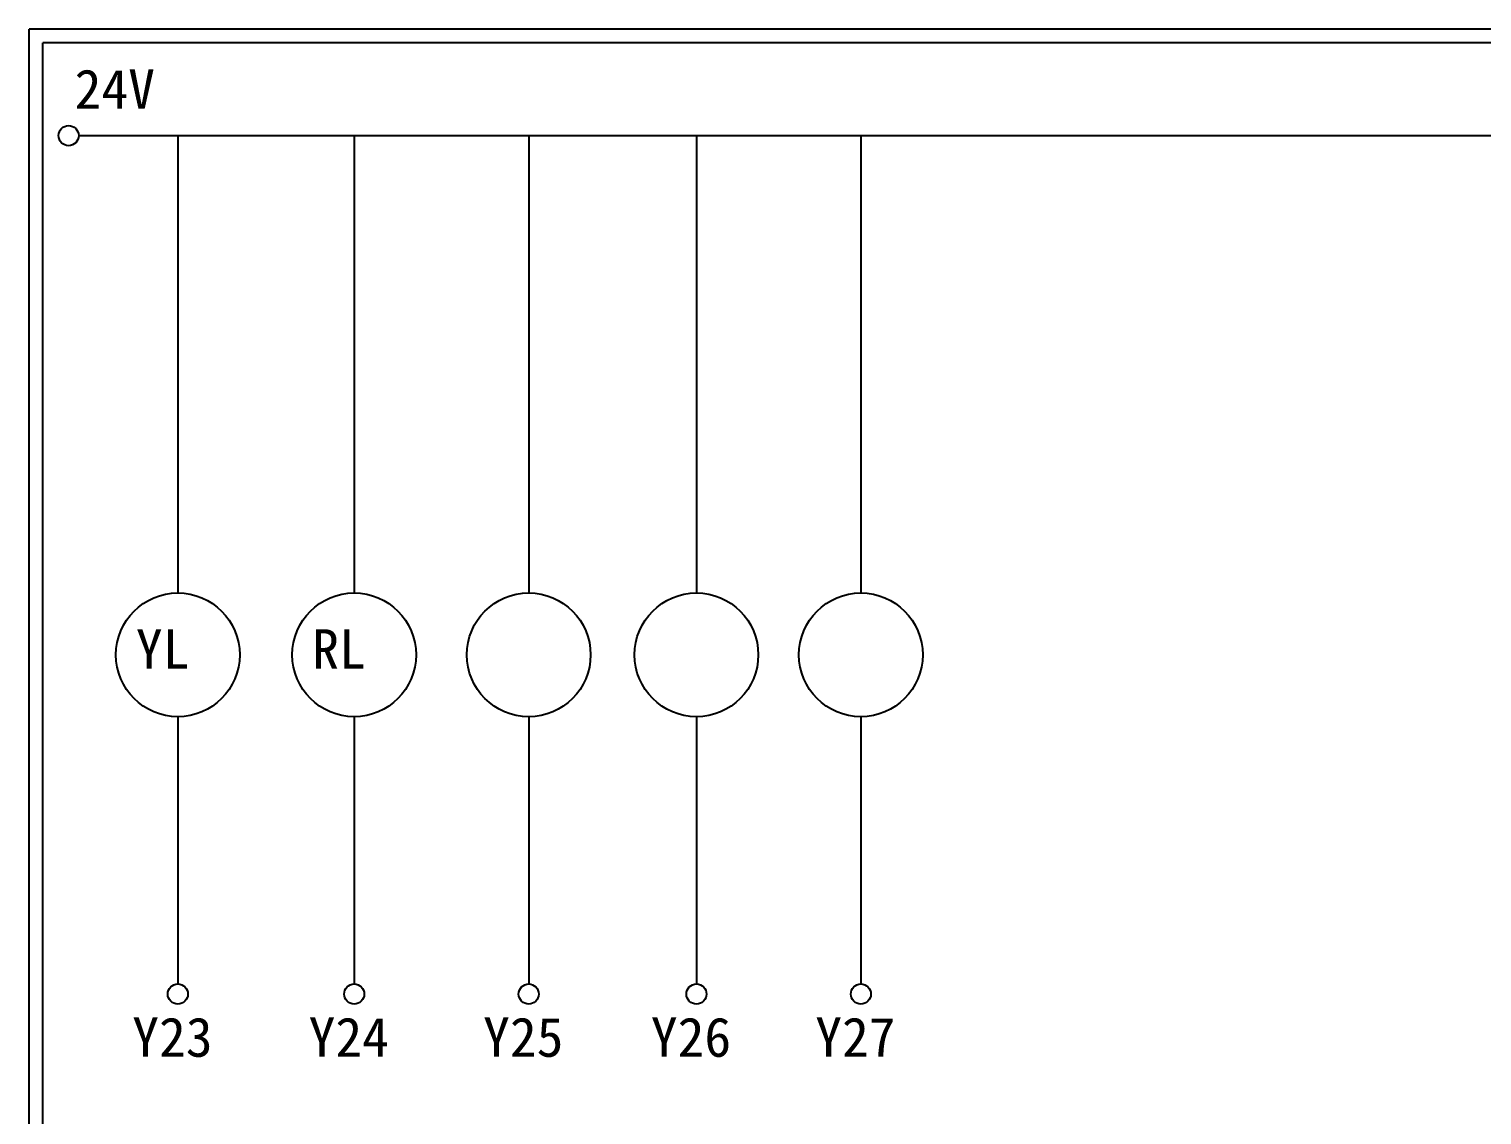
# Model space of a CAD drawing. Extents: x 926 to 1213, y 3 to 207.
# Drawn here: x 925.7 to 1058.6, y 107.6 to 207 of the extents above; entities that cross this region are included whole.
import ezdxf

# ---------------------------------------------------------------- set-up
doc = ezdxf.new("R2010")
doc.units = 0
doc.layers.add('圖框層', color=7, linetype='CONTINUOUS')
doc.layers.add('標尺寸層', color=3, linetype='CONTINUOUS')
doc.styles.add('STSL', font='KAIU.TTF')

msp = doc.modelspace()

# ---------------------------------------------------------------- linework, layer by layer
at = {"layer": '圖框層', "color": 7}
for p, q in [((1212.74, 206.97), (925.74, 206.97)), ((925.74, 3), (925.74, 206.97)), ((1211.49, 205.72), (926.99, 205.72)), ((926.99, 4.25), (926.99, 205.72))]:
    msp.add_line(p, q, dxfattribs=at)
at = {"layer": '標尺寸層', "color": 7}
for p, q in [((930.28, 197.22), (1207.88, 197.22)), ((939.35, 197.22), (939.35, 155.39)), ((955.48, 197.22), (955.48, 155.39)), ((971.44, 197.22), (971.44, 155.39)), ((986.78, 197.22), (986.78, 155.39)), ((1001.82, 197.22), (1001.82, 155.39)), ((939.35, 144.07), (939.35, 119.62)), ((955.48, 144.07), (955.48, 119.62)), ((971.44, 144.07), (971.44, 119.62)), ((986.78, 144.07), (986.78, 119.62)), ((1001.82, 144.07), (1001.82, 119.62))]:
    msp.add_line(p, q, dxfattribs=at)
for centre, radius in [((929.36, 197.22), 0.92), ((939.35, 149.73), 5.66), ((955.48, 149.73), 5.66), ((971.44, 149.73), 5.66), ((986.78, 149.73), 5.66), ((1001.82, 149.73), 5.66), ((939.35, 118.7), 0.92), ((955.48, 118.7), 0.92), ((971.44, 118.7), 0.92), ((986.78, 118.7), 0.92), ((1001.82, 118.7), 0.92)]:
    msp.add_circle(centre, radius, dxfattribs=at)

# ---------------------------------------------------------------- texts
at = {"layer": '圖框層', "color": 4, "style": 'STSL'}
for s, p in [('24V', (929.91, 199.68)), ('YL', (935.51, 148.47)), ('RL', (951.64, 148.47)), ('Y23', (935.18, 112.96)), ('Y24', (951.31, 112.96)), ('Y25', (967.27, 112.96)), ('Y26', (982.61, 112.96)), ('Y27', (997.65, 112.96))]:
    msp.add_text(s, height=3.6, dxfattribs=at).set_placement(p)

doc.saveas('drawing.dxf')
